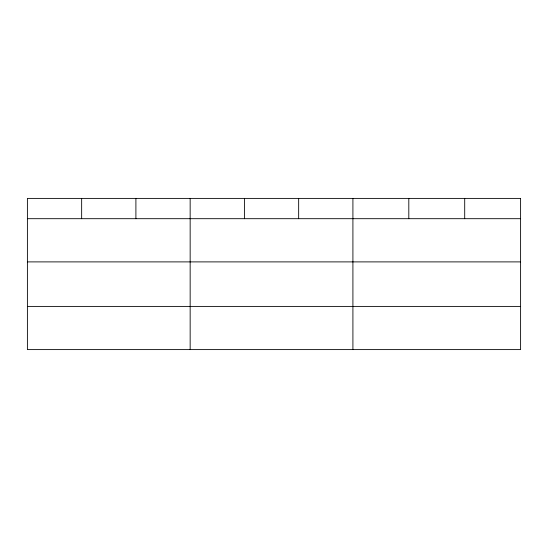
<?xml version="1.0" encoding="UTF-8"?>
<svg xmlns="http://www.w3.org/2000/svg" width="548" height="548" viewBox="0 0 548 548"><rect width="100%" height="100%" fill="white"/><g stroke="black" fill="none" stroke-linecap="round" stroke-linejoin="round"><path stroke-width="0.82" d="M27.4 218.693L520.6 218.693M27.4 261.896L520.6 261.896M27.4 306.401L520.6 306.401M464.704 198.397L464.704 218.693M408.808 198.397L408.808 218.693M352.912 198.397L352.912 349.603M298.66 198.397L298.66 218.693M244.408 198.397L244.408 218.693M190.156 198.397L190.156 349.603M135.904 198.397L135.904 218.693M81.652 198.397L81.652 218.693M520.6 198.397L27.4 198.397L27.4 349.603L520.6 349.603L520.6 198.397"/></g></svg>
